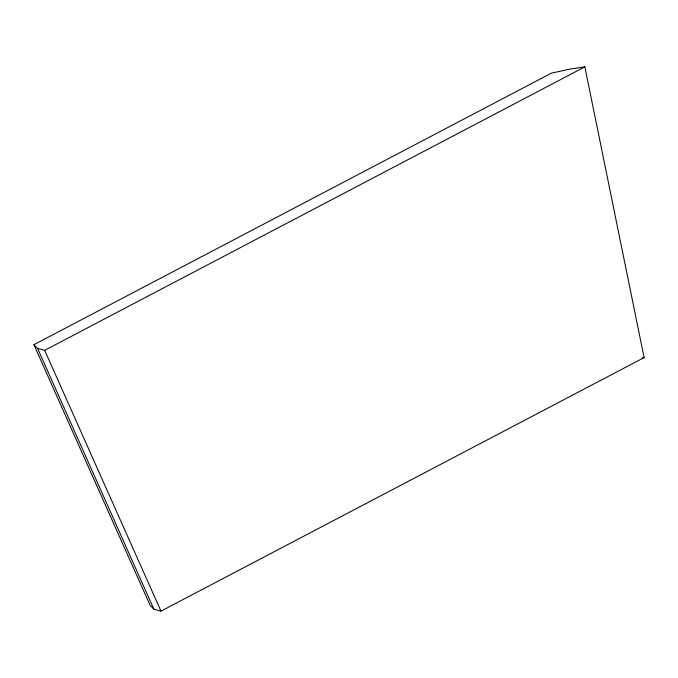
<?xml version="1.0" encoding="UTF-8"?>
<svg xmlns="http://www.w3.org/2000/svg" width="678" height="678" viewBox="0 0 678 678"><rect width="100%" height="100%" fill="white"/><g stroke="black" fill="none" stroke-linecap="round" stroke-linejoin="round"><path stroke-width="1.02" d="M33.9 344.704L551.324 73.173L569.783 69.131L584.851 66.868L644.1 357.594L160.974 611.132L153.889 609.2L150.194 605.488L33.9 344.704L37.587 348.416L153.889 609.2M37.587 348.416L44.68 350.34L584.851 66.868M642.091 357.899L644.1 357.594M44.68 350.34L160.974 611.132"/></g></svg>
